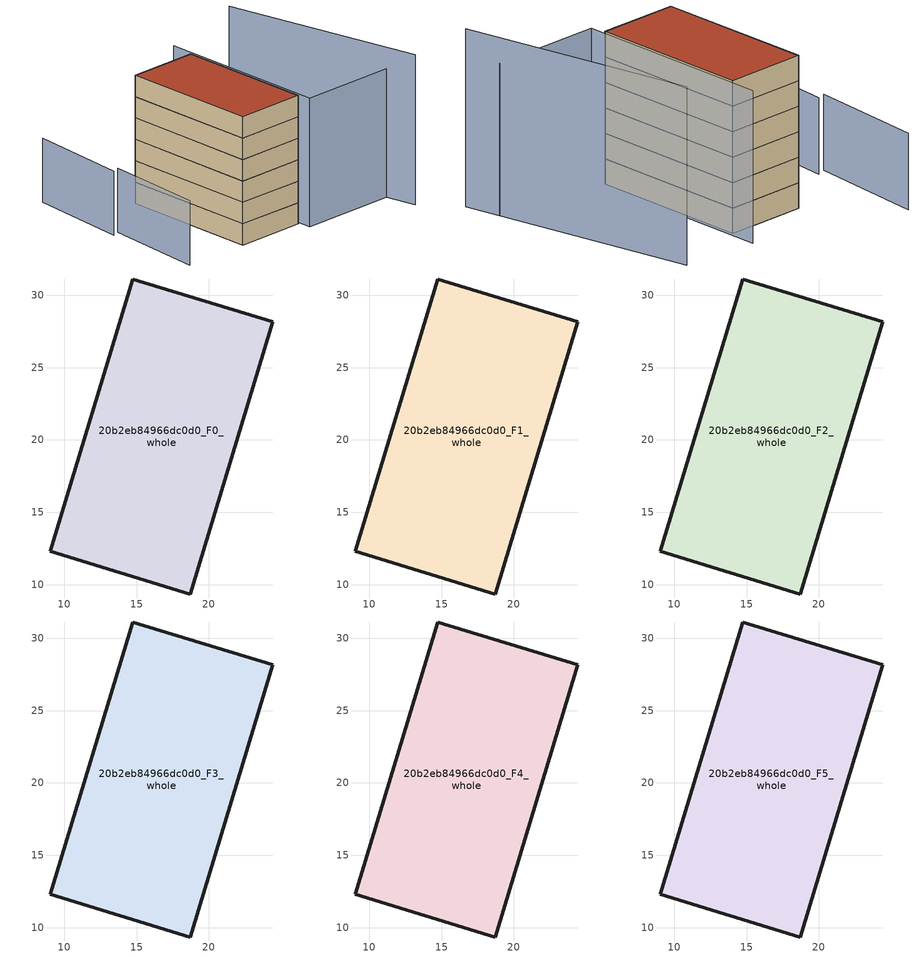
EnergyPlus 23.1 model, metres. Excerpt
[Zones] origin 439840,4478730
20b2eb84966dc0d0_F0_whole
 floor ground (EU_floor_Construction): 18.72,9.36 24.43,28.18 14.74,31.12 9.03,12.3 z0
 wall outside (EU_wall_Construction): 9.03,12.3 14.74,31.12 24.43,28.18 18.72,9.36 9.03,12.3 z0:3
20b2eb84966dc0d0_F1_whole
 floor to 20b2eb84966dc0d0_F0_whole (EU_floor_Construction): 18.71,9.36 24.43,28.18 14.74,31.12 9.02,12.3 z3
 wall outside (EU_wall_Construction): 9.03,12.3 14.74,31.12 24.43,28.18 18.72,9.36 9.03,12.3 z3:6
20b2eb84966dc0d0_F2_whole
 floor to 20b2eb84966dc0d0_F1_whole (EU_floor_Construction): 18.71,9.36 24.43,28.18 14.74,31.12 9.02,12.3 z6
 wall outside (EU_wall_Construction): 9.03,12.3 14.74,31.12 24.43,28.18 18.72,9.36 9.03,12.3 z6:9
20b2eb84966dc0d0_F3_whole
 floor to 20b2eb84966dc0d0_F2_whole (EU_floor_Construction): 18.71,9.36 24.43,28.18 14.74,31.12 9.02,12.3 z9
 wall outside (EU_wall_Construction): 9.03,12.3 14.74,31.12 24.43,28.18 18.72,9.36 9.03,12.3 z9:12
20b2eb84966dc0d0_F4_whole
 floor to 20b2eb84966dc0d0_F3_whole (EU_floor_Construction): 18.71,9.36 24.43,28.18 14.74,31.12 9.02,12.3 z12
 wall outside (EU_wall_Construction): 9.03,12.3 14.74,31.12 24.43,28.18 18.72,9.36 9.03,12.3 z12:15
20b2eb84966dc0d0_F5_whole
 floor to 20b2eb84966dc0d0_F4_whole (EU_floor_Construction): 18.71,9.36 24.43,28.18 14.74,31.12 9.02,12.3 z15
 wall outside (EU_wall_Construction): 9.03,12.3 14.74,31.12 24.43,28.18 18.72,9.36 9.03,12.3 z15:18
 roof outside (EU_roof_Construction): 24.43,28.18 18.72,9.36 9.03,12.3 14.74,31.12 z18
shading: 31.52,-0.93 34.59,27.97 z0:21; 32,3.55 18.59,7.61 / 18.59,7.61 25.81,31.43 z0:18; 5.23,28.54 -0.03,15.21 / 9.47,41.83 4.05,28.52 z0:9
[Building]
EU S2 Campaign: North Axis=0; Terrain=City; Solar Distribution=FullExterior
[Site:Location]
Madrid: Latitude=40.5; Longitude=-3.5; Time Zone=1; Elevation=609
[SizingPeriod:WeatherFileDays]
AnnualSizingPeriod: Begin Month=1; Begin Day of Month=1; End Month=12; End Day of Month=31; Day of Week for Start Day=Monday; Use Weather File Daylight Saving Period=No; Use Weather File Rain and Snow Indicators=No
[MATERIAL]
EU_InternalMass_Material: Roughness=MediumRough; Thickness=0.1; Conductivity=1; Density=1800; Specific Heat=900; Thermal Absorptance=0.9; Solar Absorptance=0.7; Visible Absorptance=0.7
[MATERIAL:NOMASS] Roughness=MediumRough; Thermal Absorptance=0.9; Solar Absorptance=0.7; Visible Absorptance=0.7
Name | Thermal Resistance
EU_wall_NoMass | 0.459673
EU_roof_NoMass | 0.495815
EU_floor_NoMass | 0.788942
[CONSTRUCTION]
EU_wall_Construction: EU_wall_NoMass
EU_roof_Construction: EU_roof_NoMass
EU_floor_Construction: EU_floor_NoMass
EU_InternalMass_Construction: EU_InternalMass_Material
[ZONE] Type=1; Multiplier=1; Ceiling Height=autocalculate; Volume=597.765; Floor Area=autocalculate; Part of Total Floor Area=Yes
20b2eb84966dc0d0_F0_whole; 20b2eb84966dc0d0_F1_whole; 20b2eb84966dc0d0_F2_whole; 20b2eb84966dc0d0_F3_whole; 20b2eb84966dc0d0_F4_whole; 20b2eb84966dc0d0_F5_whole
[INTERNALMASS] Construction=EU_InternalMass_Construction; Surface Area=199.255
Name | Zone or ZoneList
20b2eb84966dc0d0_F0_whole_EU_InternalMass | 20b2eb84966dc0d0_F0_whole
20b2eb84966dc0d0_F1_whole_EU_InternalMass | 20b2eb84966dc0d0_F1_whole
20b2eb84966dc0d0_F2_whole_EU_InternalMass | 20b2eb84966dc0d0_F2_whole
20b2eb84966dc0d0_F3_whole_EU_InternalMass | 20b2eb84966dc0d0_F3_whole
20b2eb84966dc0d0_F4_whole_EU_InternalMass | 20b2eb84966dc0d0_F4_whole
20b2eb84966dc0d0_F5_whole_EU_InternalMass | 20b2eb84966dc0d0_F5_whole
[OTHEREQUIPMENT] Fuel Type=Electricity; Design Level Calculation Method=Watts/Area; Power per Zone Floor Area=1; Fraction Latent=0; Fraction Radiant=0; Fraction Lost=0; Carbon Dioxide Generation Rate=0; EndUse Subcategory=EU_Step8_InternalGains
Name | Zone or ZoneList or Space or SpaceList | Schedule
EU_Step8_InternalGain_20b2eb84966dc0d0_F0_whole_f000 | 20b2eb84966dc0d0_F0_whole | EU_Step8_GainSchedule_20b2eb84966dc0d0_F0_whole_f000
EU_Step8_InternalGain_20b2eb84966dc0d0_F1_whole_f000 | 20b2eb84966dc0d0_F1_whole | EU_Step8_GainSchedule_20b2eb84966dc0d0_F1_whole_f000
EU_Step8_InternalGain_20b2eb84966dc0d0_F2_whole_f000 | 20b2eb84966dc0d0_F2_whole | EU_Step8_GainSchedule_20b2eb84966dc0d0_F2_whole_f000
EU_Step8_InternalGain_20b2eb84966dc0d0_F3_whole_f000 | 20b2eb84966dc0d0_F3_whole | EU_Step8_GainSchedule_20b2eb84966dc0d0_F3_whole_f000
EU_Step8_InternalGain_20b2eb84966dc0d0_F4_whole_f000 | 20b2eb84966dc0d0_F4_whole | EU_Step8_GainSchedule_20b2eb84966dc0d0_F4_whole_f000
EU_Step8_InternalGain_20b2eb84966dc0d0_F5_whole_f000 | 20b2eb84966dc0d0_F5_whole | EU_Step8_GainSchedule_20b2eb84966dc0d0_F5_whole_f000
[ZONEVENTILATION:DESIGNFLOWRATE] Schedule=EU_AlwaysOn; Design Flow Rate Calculation Method=AirChanges/Hour; Air Changes per Hour=0.719161; Ventilation Type=Natural; Fan Pressure Rise=0; Fan Total Efficiency=1; Constant Term Coefficient=1; Temperature Term Coefficient=0; Velocity Term Coefficient=0; Velocity Squared Term Coefficient=0; Minimum Indoor Temperature=-100; Maximum Indoor Temperature=100; Delta Temperature=-100; Minimum Outdoor Temperature=-100; Maximum Outdoor Temperature=100; Maximum Wind Speed=40
Name | Zone or ZoneList or Space or SpaceList
EU_ConstantAir_20b2eb84966dc0d0_F0_whole | 20b2eb84966dc0d0_F0_whole
EU_ConstantAir_20b2eb84966dc0d0_F1_whole | 20b2eb84966dc0d0_F1_whole
EU_ConstantAir_20b2eb84966dc0d0_F2_whole | 20b2eb84966dc0d0_F2_whole
EU_ConstantAir_20b2eb84966dc0d0_F3_whole | 20b2eb84966dc0d0_F3_whole
EU_ConstantAir_20b2eb84966dc0d0_F4_whole | 20b2eb84966dc0d0_F4_whole
EU_ConstantAir_20b2eb84966dc0d0_F5_whole | 20b2eb84966dc0d0_F5_whole
[HVACTEMPLATE:THERMOSTAT] Constant Heating Setpoint=20; Constant Cooling Setpoint=50
EU_HeatOnly_20b2eb84966dc0d0_F0_whole; EU_HeatOnly_20b2eb84966dc0d0_F1_whole; EU_HeatOnly_20b2eb84966dc0d0_F2_whole; EU_HeatOnly_20b2eb84966dc0d0_F3_whole; EU_HeatOnly_20b2eb84966dc0d0_F4_whole; EU_HeatOnly_20b2eb84966dc0d0_F5_whole
[HVACTEMPLATE:ZONE:IDEALLOADSAIRSYSTEM] System Availability Schedule=EU_AlwaysOn; Maximum Heating Supply Air Temperature=50; Minimum Cooling Supply Air Temperature=13; Maximum Heating Supply Air Humidity Ratio=0.0156; Minimum Cooling Supply Air Humidity Ratio=0.0077; Heating Limit=NoLimit; Cooling Limit=NoLimit; Heating Availability Schedule=EU_AlwaysOn; Cooling Availability Schedule=EU_CoolingOff; Dehumidification Control Type=ConstantSensibleHeatRatio; Cooling Sensible Heat Ratio=0.7; Dehumidification Setpoint=60; Humidification Control Type=None; Humidification Setpoint=30; Outdoor Air Method=None; Outdoor Air Flow Rate per Person=0.00944; Outdoor Air Flow Rate per Zone Floor Area=0; Outdoor Air Flow Rate per Zone=0; Demand Controlled Ventilation Type=None; Outdoor Air Economizer Type=NoEconomizer; Heat Recovery Type=None; Sensible Heat Recovery Effectiveness=0.7; Latent Heat Recovery Effectiveness=0.65
Name | Template Thermostat
20b2eb84966dc0d0_F0_whole | EU_HeatOnly_20b2eb84966dc0d0_F0_whole
20b2eb84966dc0d0_F1_whole | EU_HeatOnly_20b2eb84966dc0d0_F1_whole
20b2eb84966dc0d0_F2_whole | EU_HeatOnly_20b2eb84966dc0d0_F2_whole
20b2eb84966dc0d0_F3_whole | EU_HeatOnly_20b2eb84966dc0d0_F3_whole
20b2eb84966dc0d0_F4_whole | EU_HeatOnly_20b2eb84966dc0d0_F4_whole
20b2eb84966dc0d0_F5_whole | EU_HeatOnly_20b2eb84966dc0d0_F5_whole
[SIZING:ZONE] Zone Cooling Design Supply Air Temperature Input Method=SupplyAirTemperature; Zone Cooling Design Supply Air Temperature=13; Zone Heating Design Supply Air Temperature Input Method=SupplyAirTemperature; Zone Heating Design Supply Air Temperature=50; Zone Cooling Design Supply Air Humidity Ratio=0.008; Zone Heating Design Supply Air Humidity Ratio=0.008; Cooling Design Air Flow Method=DesignDay; Cooling Design Air Flow Rate=0; Cooling Minimum Air Flow per Zone Floor Area=0.000762; Cooling Minimum Air Flow=0; Cooling Minimum Air Flow Fraction=0.2; Heating Design Air Flow Method=DesignDay; Heating Design Air Flow Rate=0; Heating Maximum Air Flow per Zone Floor Area=0.002032; Heating Maximum Air Flow=0.141576; Heating Maximum Air Flow Fraction=0.3; Account for Dedicated Outdoor Air System=No; Dedicated Outdoor Air System Control Strategy=NeutralSupplyAir; Dedicated Outdoor Air Low Setpoint Temperature for Design=autosize; Dedicated Outdoor Air High Setpoint Temperature for Design=autosize; Zone Load Sizing Method=Sensible Load Only No Latent Load; Zone Latent Cooling Design Supply Air Humidity Ratio Input Method=HumidityRatioDifference; Zone Cooling Design Supply Air Humidity Ratio Difference=0.005; Zone Latent Heating Design Supply Air Humidity Ratio Input Method=HumidityRatioDifference; Zone Humidification Design Supply Air Humidity Ratio Difference=0.005
20b2eb84966dc0d0_F0_whole; 20b2eb84966dc0d0_F1_whole; 20b2eb84966dc0d0_F2_whole; 20b2eb84966dc0d0_F3_whole; 20b2eb84966dc0d0_F4_whole; 20b2eb84966dc0d0_F5_whole
[SCHEDULE:CONSTANT]
Name | Hourly Value
EU_AlwaysOn | 1
EU_CoolingOff | 0
[SCHEDULE:FILE] Column Number=1; Rows to Skip at Top=0; Number of Hours of Data=8760; Column Separator=Comma; Interpolate to Timestep=No; Minutes per Item=60; Adjust Schedule for Daylight Savings=Yes
Name | File
EU_Step8_GainSchedule_20b2eb84966dc0d0_F0_whole_f000 | ../../schedules/20b2eb84966dc0d0/20b2eb84966dc0d0_F0_whole_f000_gain.csv
EU_Step8_GainSchedule_20b2eb84966dc0d0_F1_whole_f000 | ../../schedules/20b2eb84966dc0d0/20b2eb84966dc0d0_F1_whole_f000_gain.csv
EU_Step8_GainSchedule_20b2eb84966dc0d0_F2_whole_f000 | ../../schedules/20b2eb84966dc0d0/20b2eb84966dc0d0_F2_whole_f000_gain.csv
EU_Step8_GainSchedule_20b2eb84966dc0d0_F3_whole_f000 | ../../schedules/20b2eb84966dc0d0/20b2eb84966dc0d0_F3_whole_f000_gain.csv
EU_Step8_GainSchedule_20b2eb84966dc0d0_F4_whole_f000 | ../../schedules/20b2eb84966dc0d0/20b2eb84966dc0d0_F4_whole_f000_gain.csv
EU_Step8_GainSchedule_20b2eb84966dc0d0_F5_whole_f000 | ../../schedules/20b2eb84966dc0d0/20b2eb84966dc0d0_F5_whole_f000_gain.csv
